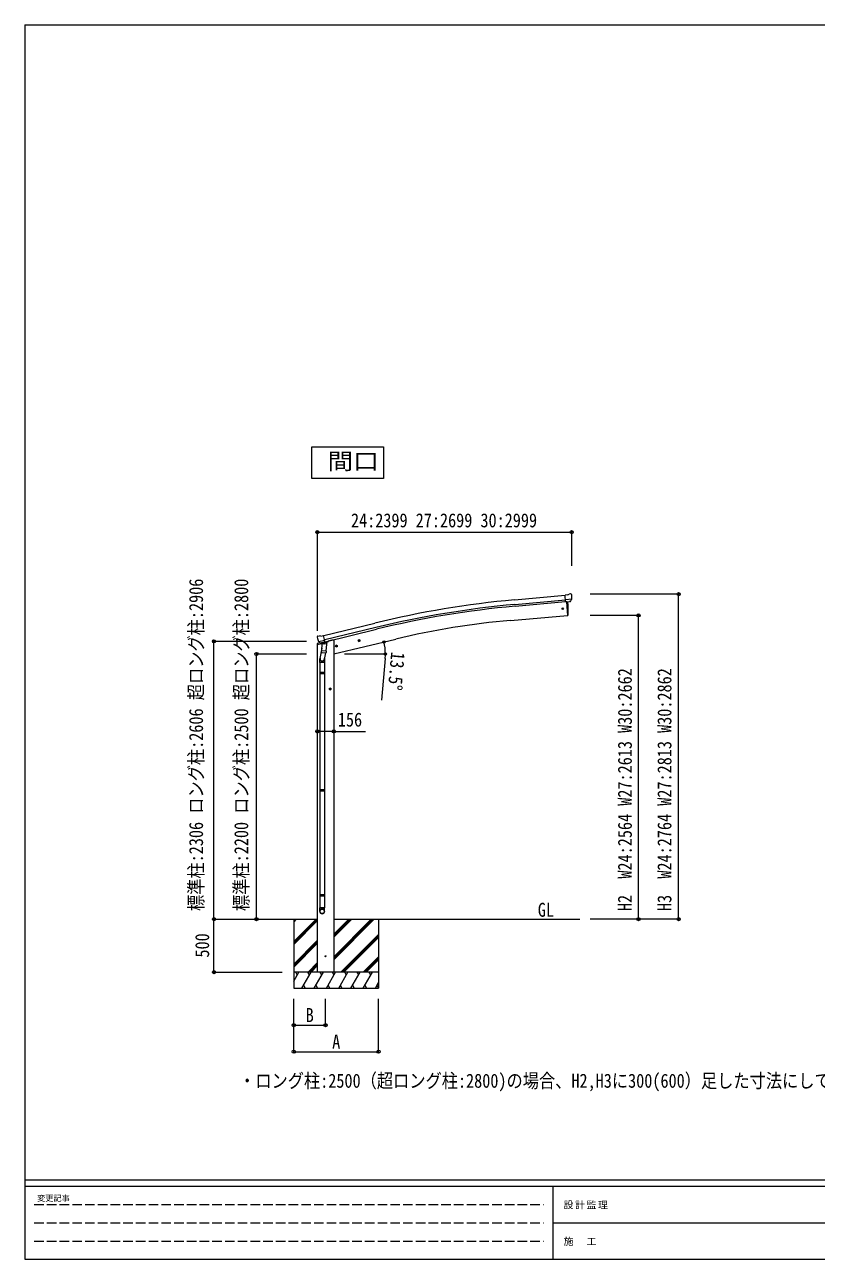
# Model space of a CAD drawing. Units: millimetres at full size, sheet at 1:30. Extents: x -8385 to 8479, y -5853 to 5787.
# Drawn here: x -8385 to -917, y -5853 to 5787 of the extents above; entities that cross this region are included whole.
import ezdxf
from ezdxf.enums import TextEntityAlignment as Align

# ---------------------------------------------------------------- set-up
doc = ezdxf.new("R2010")
doc.units = ezdxf.units.MM
doc.header["$LTSCALE"] = 30
doc.header["$PDMODE"] = 32
doc.header["$PDSIZE"] = 30
doc.linetypes.add('DASHED3', pattern=[4, 3, -1])
for name, color, linetype, lineweight in [('0-0_0', 7, 'Continuous', 9), ('0-1_本体', 4, 'Continuous', 9), ('0-2_部品', 7, 'Continuous', 9), ('0-3_ELV2', 4, 'Continuous', 9), ('0-6_OTH_LINE', 7, 'Continuous', 9), ('0-A_寸法', 6, 'Continuous', 9), ('F-0_240', 7, 'Continuous', 9)]:
    doc.layers.add(name, color=color, linetype=linetype, lineweight=lineweight)
doc.styles.add('ＭＳ ゴシック', font='')
doc.styles.get('ＭＳ ゴシック').set_extended_font_data('MS Gothic')

msp = doc.modelspace()

# ---------------------------------------------------------------- linework, layer by layer
at = {"layer": '0-0_0'}
for p, q in [((-6221.11, -2645.47), (-5624.78, -2645.47)), ((-5847.03, -2856.7), (-5635.8, -2645.47)), ((-5847.03, -2672.85), (-5819.65, -2645.47)), ((-5847.03, -2658.71), (-5833.79, -2645.47)), ((-5847.03, -2870.84), (-5624.78, -2648.59)), ((-5847.03, -2884.98), (-5624.78, -2662.74)), ((-5469.28, -2645.47), (-3147.18, -2645.47)), ((-5469.28, -3027.73), (-5087.01, -2645.47)), ((-5469.28, -2999.45), (-5115.3, -2645.47)), ((-5469.28, -3013.59), (-5101.15, -2645.47)), ((-5469.28, -2815.6), (-5299.15, -2645.47)), ((-5469.28, -2801.46), (-5313.29, -2645.47)), ((-5469.28, -2787.32), (-5327.43, -2645.47)), ((-5047.03, -2645.47), (-5047.03, -3295.47)), ((-5403.17, -3145.47), (-5047.03, -2789.33)), ((-5847.03, -3068.83), (-5624.78, -2846.58)), ((-5847.03, -3082.97), (-5624.78, -2860.73)), ((-5847.03, -3097.12), (-5624.78, -2874.87)), ((-5389.03, -3145.47), (-5047.03, -2803.48)), ((-5374.88, -3145.47), (-5047.03, -2817.62)), ((-5191.04, -3145.47), (-5047.03, -3001.46)), ((-5176.89, -3145.47), (-5047.03, -3015.61)), ((-5711.54, -3145.47), (-5624.78, -3058.71)), ((-5697.39, -3145.47), (-5624.78, -3072.86)), ((-5683.25, -3145.47), (-5624.78, -3087)), ((-5162.75, -3145.47), (-5047.03, -3029.75)), ((-5047.03, -3145.47), (-5847.03, -3145.47)), ((-5847.03, -3229.3), (-5798.63, -3145.47)), ((-5813.63, -3171.45), (-5828.63, -3145.47)), ((-5769.76, -3295.47), (-5683.16, -3145.47)), ((-5698.16, -3171.45), (-5713.16, -3145.47)), ((-5654.29, -3295.47), (-5567.69, -3145.47)), ((-5582.69, -3171.45), (-5597.69, -3145.47)), ((-5538.82, -3295.47), (-5452.22, -3145.47)), ((-5467.22, -3171.45), (-5482.22, -3145.47)), ((-5423.35, -3295.47), (-5336.75, -3145.47)), ((-5351.75, -3171.45), (-5366.75, -3145.47)), ((-5307.88, -3295.47), (-5221.28, -3145.47)), ((-5251.28, -3145.47), (-5236.28, -3171.45)), ((-5192.41, -3295.47), (-5105.81, -3145.47)), ((-5120.81, -3171.45), (-5135.81, -3145.47)), ((-5076.94, -3295.47), (-5047.03, -3243.66)), ((-5754.76, -3269.49), (-5739.76, -3295.47)), ((-5639.29, -3269.49), (-5624.29, -3295.47)), ((-5523.82, -3269.49), (-5508.82, -3295.47)), ((-5408.35, -3269.49), (-5393.35, -3295.47)), ((-5292.88, -3269.49), (-5277.88, -3295.47)), ((-5177.41, -3269.49), (-5162.41, -3295.47)), ((-5061.94, -3269.49), (-5047.03, -3295.32))]:
    msp.add_line(p, q, dxfattribs=at)
msp.add_lwpolyline([(-5847.03, -2645.47), (-5847.03, -3295.47), (-5047.03, -3295.47)], dxfattribs=at)
at = {"layer": '0-1_本体'}
for p, q in [((-3765.21, 364.53), (-3287.9, 407.85)), ((-3761.3, 321.49), (-3284.18, 364.79)), ((-3759.78, 304.77), (-3282.67, 348.07)), ((-3275.45, 345.92), (-3264.29, 218.31)), ((-5564.76, 28.12), (-5081.91, 145.69)), ((-3802.23, 171.25), (-3264.29, 218.31)), ((-5071.68, 103.71), (-5554.69, -13.8)), ((-5550.75, -30.22), (-5067.71, 87.4)), ((-5624.78, -55.18), (-5624.78, -3145.47)), ((-5489.28, -15.47), (-5522.79, -23.52)), ((-5468.78, -15.47), (-5489.28, -15.47)), ((-5469.28, -145.47), (-4883.6, -4.86)), ((-5468.78, -15.47), (-5468.78, -3145.47))]:
    msp.add_line(p, q, dxfattribs=at)
at = {"layer": '0-1_本体', "color": 6}
for p, q in [((-2216.71, 418.55), (-3049.59, 418.55)), ((-2216.71, -2645.47), (-2216.71, 418.55)), ((-2595.29, 218.53), (-3049.59, 218.53)), ((-2595.29, -2645.47), (-2595.29, 218.53)), ((-5468.78, -875.65), (-5624.78, -875.65)), ((-2595.29, -2645.47), (-3049.59, -2645.47)), ((-2216.71, -2645.47), (-3049.59, -2645.47))]:
    msp.add_line(p, q, dxfattribs=at)
at = {"layer": '0-1_本体'}
for centre, radius, start, end in [((-2951.19, -8604.05), 9005.44, 95.18612, 103.68612), ((-2951.19, -8604.05), 8962.23, 95.18612, 103.68612), ((-2951.19, -8604.05), 8945.44, 95.18612, 103.68612), ((-3157.25, -7197.06), 7396.48, 95.00259, 103.49741)]:
    msp.add_arc(centre, radius, start, end, dxfattribs=at)
at = {"layer": '0-1_本体', "color": 6}
for p in [(-2216.71, 418.55), (-2595.29, 218.53), (-2595.29, -2645.47), (-2216.71, -2645.47)]:
    msp.add_point(p, dxfattribs=at)
at = {"layer": '0-2_部品'}
for p, q in [((-3261.52, 412.29), (-3288.08, 409.97)), ((-3282.42, 345.31), (-3288.08, 409.97)), ((-3225.22, 370), (-3284.13, 364.85)), ((-3261.52, 412.29), (-3249.8, 419.06)), ((-3234.89, 420.64), (-3248.56, 419.45)), ((-3236.47, 350.52), (-3225.53, 369.45)), ((-3225.76, 414.89), (-3231.24, 419.49)), ((-3224.69, 412.85), (-3224.58, 411.51)), ((-3272.46, 346.18), (-3282.42, 345.31)), ((-3275.45, 345.92), (-3264.29, 218.31)), ((-3238.86, 349.12), (-3246.56, 348.44)), ((-3264.29, 218.31), (-3262.23, 218.56)), ((-5626.21, 12.54), (-5625.94, 11.39)), ((-5621.99, 21.11), (-5625.85, 14.82)), ((-5618.9, 23.36), (-5605.72, 26.53)), ((-5591.16, 23.85), (-5604.42, 26.55)), ((-5591.16, 23.85), (-5565.23, 30.08)), ((-5627.34, -55.79), (-5584.64, -45.54)), ((-5627.34, -48.9), (-5627.34, -55.79)), ((-5598.83, -39.69), (-5625.04, -45.99)), ((-5612.16, -27.77), (-5554.65, -13.96)), ((-5595.31, -42.68), (-5611.68, -28.19)), ((-5583.71, -92.2), (-5599.63, -188.37)), ((-5592.6, -43.24), (-5585.08, -41.44)), ((-5591.76, -43.14), (-5590.23, -42.77)), ((-5590.23, -42.77), (-5553.53, -33.96)), ((-5588.39, -43), (-5588.45, -43.74)), ((-5587.69, -44.78), (-5561.88, -51.22)), ((-5580.77, -50.13), (-5585.45, -116.96)), ((-5535.08, -53.32), (-5580.77, -50.13)), ((-5579, -46.95), (-5579.23, -50.23)), ((-5559.48, -35.78), (-5560.5, -50.39)), ((-5553.53, -33.96), (-5552, -33.59)), ((-5550.44, -31.49), (-5549.5, -31.55)), ((-5549.5, -31.55), (-5536.19, -46.87)), ((-5545.51, -36.15), (-5526.62, -31.61)), ((-5539.76, -120.16), (-5535.08, -53.32)), ((-5536.19, -46.87), (-5536.63, -53.21)), ((-5522.79, -23.44), (-5522.79, -26.75)), ((-5454.47, -73.01), (-5435.02, -68.34)), ((-5449.91, -65.23), (-5452.04, -72.43)), ((-5442.61, -63.48), (-5449.91, -65.23)), ((-5442.41, -80.4), (-5447.08, -60.95)), ((-5437.44, -68.93), (-5442.61, -63.48)), ((-5439.58, -76.12), (-5437.44, -68.93)), ((-5240.54, -21.65), (-5221.1, -16.99)), ((-5235.99, -13.88), (-5238.12, -21.07)), ((-5228.69, -12.12), (-5235.99, -13.88)), ((-5228.49, -29.04), (-5233.16, -9.6)), ((-5223.52, -17.57), (-5228.69, -12.12)), ((-5225.65, -24.76), (-5223.52, -17.57)), ((-5601.78, -225.53), (-5601.78, -191.18)), ((-5555.78, -225.53), (-5601.78, -225.53)), ((-5599.78, -225.53), (-5599.78, -319.53)), ((-5586.3, -129.43), (-5585.43, -116.96)), ((-5585.91, -130.79), (-5585.91, -130.79)), ((-5539.76, -120.16), (-5585.45, -116.96)), ((-5584.46, -131.57), (-5542.76, -134.48)), ((-5548.19, -134.1), (-5558.92, -197.69)), ((-5557.78, -225.53), (-5557.78, -319.53)), ((-5555.78, -190.87), (-5555.78, -225.53)), ((-5539.77, -120.16), (-5540.66, -132.85)), ((-5601.78, -321.53), (-5600.78, -319.53)), ((-5555.78, -321.53), (-5601.78, -321.53)), ((-5555.78, -329.53), (-5601.78, -329.53)), ((-5556.78, -319.53), (-5600.78, -319.53)), ((-5556.78, -331.53), (-5600.78, -331.53)), ((-5599.78, -331.53), (-5599.78, -1425.72)), ((-5557.78, -331.53), (-5557.78, -1425.72)), ((-5555.78, -321.53), (-5556.78, -319.53)), ((-5555.78, -329.53), (-5556.78, -331.53)), ((-5555.78, -321.53), (-5555.78, -329.53)), ((-5503.28, -485.59), (-5503.28, -465.59)), ((-5493.28, -475.59), (-5513.28, -475.59)), ((-5503.28, -468.09), (-5509.78, -471.84)), ((-5509.78, -471.84), (-5509.78, -479.34)), ((-5509.78, -479.34), (-5503.28, -483.1)), ((-5496.78, -471.84), (-5503.28, -468.09)), ((-5601.78, -1427.72), (-5600.78, -1425.72)), ((-5555.78, -1427.72), (-5601.78, -1427.72)), ((-5555.78, -1435.72), (-5601.78, -1435.72)), ((-5556.78, -1425.72), (-5600.78, -1425.72)), ((-5556.78, -1437.72), (-5600.78, -1437.72)), ((-5599.78, -1437.72), (-5599.78, -2415.9)), ((-5557.78, -1437.72), (-5557.78, -2415.9)), ((-5555.78, -1427.72), (-5556.78, -1425.72)), ((-5555.78, -1435.72), (-5556.78, -1437.72)), ((-5555.78, -1427.72), (-5555.78, -1435.72)), ((-5601.78, -2417.9), (-5600.78, -2415.9)), ((-5555.78, -2417.9), (-5601.78, -2417.9)), ((-5555.78, -2425.9), (-5601.78, -2425.9)), ((-5556.78, -2415.9), (-5600.78, -2415.9)), ((-5556.78, -2427.9), (-5600.78, -2427.9)), ((-5599.78, -2427.9), (-5599.78, -2537.9)), ((-5557.78, -2427.9), (-5557.78, -2537.9)), ((-5555.78, -2417.9), (-5556.78, -2415.9)), ((-5555.78, -2425.9), (-5556.78, -2427.9)), ((-5555.78, -2417.9), (-5555.78, -2425.9)), ((-5601.78, -2572.05), (-5601.78, -2537.9)), ((-5555.78, -2537.9), (-5601.78, -2537.9)), ((-5555.78, -2572.05), (-5555.78, -2537.9))]:
    msp.add_line(p, q, dxfattribs=at)
for points in [[(-3225.14, 370.64), (-3225.43, 369.65), (-3225.53, 369.45)], [(-3272.46, 346.18), (-3272.19, 346.11), (-3246.82, 348.33), (-3246.56, 348.44)], [(-5559.8, -35.37), (-5550.07, -33.04), (-5565.23, 30.08)], [(-5612.43, -27.19), (-5611.84, -28.03), (-5611.68, -28.19)], [(-5559.8, -35.37), (-5560.03, -35.52), (-5584.8, -41.47), (-5585.08, -41.44)], [(-5452.04, -72.43), (-5446.87, -77.87), (-5439.58, -76.12)], [(-5238.12, -21.07), (-5232.95, -26.52), (-5225.65, -24.76)], [(-5601.78, -321.53), (-5601.78, -329.53), (-5600.78, -331.53)], [(-5503.28, -483.1), (-5496.78, -479.34), (-5496.78, -471.84)], [(-5601.78, -1427.72), (-5601.78, -1435.72), (-5600.78, -1437.72)], [(-5601.78, -2417.9), (-5601.78, -2425.9), (-5600.78, -2427.9)]]:
    msp.add_lwpolyline(points, dxfattribs=at)
for centre, radius in [((-3309.97, 281.57), 6.5), ((-5444.74, -70.68), 8.5), ((-5444.74, -70.68), 7.7), ((-5444.74, -70.68), 6.5), ((-5230.82, -19.32), 8.5), ((-5230.82, -19.32), 7.7), ((-5230.82, -19.32), 6.5), ((-5503.28, -475.59), 8.5), ((-5503.28, -475.59), 7.7), ((-5503.28, -475.59), 6.5)]:
    msp.add_circle(centre, radius, dxfattribs=at)
for centre, radius, start, end in [((-3248.3, 416.46), 3, 95, 120), ((-3234.46, 415.66), 5, 50.00648, 94.99352), ((-3426.2, 393.87), 202.4, 353.4085, 5), ((-4158.05, 274.13), 900, 356.63919, 4.64986), ((-3262.6, 221.54), 3, 277, 356.63919), ((-5429.13, 58.64), 202.4, 193.5, 205.09125), ((-5617.73, 18.5), 5, 103.5, 148.5), ((-5605.02, 23.61), 3, 78.5, 103.5), ((-5624.34, -48.9), 3, 103.5, 180), ((-5591.88, -42.65), 0.5, 248.23754, 283.5), ((-5588.89, -42.96), 0.5, 356, 103.5), ((-5587.45, -43.81), 1, 176, 256), ((-5561.52, -50.25), 1.03, 250.03897, 351.96569), ((-5558.88, -35.86), 0.604, 100.59842, 172.20595), ((-5552.12, -33.11), 0.5, 283.5, 318.76246), ((-5527.79, -26.75), 5, 283.5, 0), ((-5571.78, -191.18), 30, 177.45142, 180), ((-5584.36, -129.6), 1.95, 175.04017, 217.47766), ((-5584.32, -129.57), 2, 217.40962, 266), ((-5542.62, -132.49), 2, 266, 349.46843)]:
    msp.add_arc(centre, radius, start, end, dxfattribs=at)
for centre, major_axis, ratio, start_param, end_param in [((-3239.07, 352.02), (1.62, -2.54), 0.997631, 5.96575902, 6.76218013), ((-3220.37, 416.9), (-15.35, 3.44), 0.101033, 5.97514262, 5.97537366), ((-3227.69, 412.59), (2.71, -1.31), 0.997474, 0.53665673, 1.32256522), ((-3239.12, 352.11), (1.62, -2.54), 0.997631, 5.80419048, 5.89294842), ((-3239.19, 352.22), (-3.5, 2.17), 0.650902, 2.11455212, 2.18736272), ((-5623.29, 13.25), (-1.57, -2.57), 0.99628, 4.71238898, 5.49965061), ((-5593.32, -40.42), (-0.73, -2.92), 0.997631, 5.80419048, 6.60061159), ((-5593.26, -40.2), (2.63, 3.16), 0.650902, 4.09582259, 4.16863319), ((-5593.29, -40.32), (-0.73, -2.92), 0.997631, 0.39023689, 0.47899483), ((-5578.78, -190.87), (23, 0), 0.996195, 2.55602575, 6.56630284), ((-5578.78, -190.87), (21, 0), 0.996195, 2.93491471, 5.95123941), ((-5578.78, -2570.3), (-23, 0), 0.996195, 3.14159265, 6.28318531), ((-5578.78, -2572.05), (-23, 0), 0.996195, 3.14159265, 6.28318531), ((-5578.78, -2572.05), (0, -23.43), 0.981806, 4.71238898, 7.85398163)]:
    msp.add_ellipse(centre, major_axis=major_axis, ratio=ratio, start_param=start_param, end_param=end_param, dxfattribs=at)
msp.add_ellipse((-5578.78, -2572.05), major_axis=(21, 0), ratio=0.996195, dxfattribs=at)
at = {"layer": '0-3_ELV2'}
msp.add_circle((-5547.03, -2995.47), 4.5, dxfattribs=at)
at = {"layer": '0-6_OTH_LINE', "color": 6}
for p, q in [((-6599.76, -25.99), (-5726.31, -25.99)), ((-6599.76, -2645.47), (-6599.76, -25.99)), ((-6199.06, -145.47), (-5726.31, -145.47)), ((-6199.06, -2645.47), (-6199.06, -145.47)), ((-6599.76, -2645.47), (-5957.67, -2645.47)), ((-6599.76, -3145.47), (-6599.76, -2645.47)), ((-6199.06, -2645.47), (-5957.67, -2645.47)), ((-6599.76, -3145.47), (-5957.67, -3145.47)), ((-5847.03, -3895.47), (-5847.03, -3396.47)), ((-5847.03, -3645.47), (-5847.03, -3396.47)), ((-5547.03, -3645.47), (-5547.03, -3396.47)), ((-5047.03, -3895.47), (-5047.03, -3396.47)), ((-5847.03, -3645.47), (-5547.03, -3645.47)), ((-5847.03, -3895.47), (-5047.03, -3895.47))]:
    msp.add_line(p, q, dxfattribs=at)
at = {"layer": '0-6_OTH_LINE', "color": 3}
msp.add_lwpolyline([(-5676.29, 1808.66), (-4999.88, 1808.66), (-4999.88, 1509.16), (-5676.29, 1509.16)], close=True, dxfattribs=at)
at = {"layer": '0-6_OTH_LINE', "color": 6}
for p in [(-6599.76, -25.99), (-6199.06, -145.47), (-6599.76, -2645.47), (-6199.06, -2645.47), (-6599.76, -3145.47), (-5847.03, -3645.47), (-5547.03, -3645.47), (-5847.03, -3895.47), (-5047.03, -3895.47)]:
    msp.add_point(p, dxfattribs=at)
at = {"layer": '0-A_寸法'}
for p, q in [((-5624.78, 1002.89), (-5624.78, 686.27)), ((-5624.78, 1002.89), (-3225.78, 1002.89)), ((-3225.78, 1002.89), (-3225.78, 686.27)), ((-5624.78, 686.27), (-5624.78, 74.04)), ((-5368.28, -145.47), (-4981.42, -145.47)), ((-4984.28, -187.93), (-5018.64, -580.43)), ((-5468.78, -875.65), (-5168.78, -875.65))]:
    msp.add_line(p, q, dxfattribs=at)
for centre in [(-4995.87, -31.82), (-4982.42, -145.47)]:
    msp.add_circle(centre, 10.62, dxfattribs=at)
for start, end in [(0, 13.5), (354.99678, 0)]:
    msp.add_arc((-5469.28, -145.47), 486.86, start, end, dxfattribs=at)
for p in [(-5624.78, 1002.89), (-3225.78, 1002.89), (-5624.78, -875.65), (-5468.78, -875.65)]:
    msp.add_point(p, dxfattribs=at)
at = {"layer": 'F-0_240', "color": 5}
for p, q in [((-8385.45, 5787.34), (-8385.45, -5852.66)), ((-8385.45, 5787.34), (8054.55, 5787.34)), ((-8385.45, -5102.66), (8054.55, -5102.66)), ((-8385.45, -5162.66), (5387.79, -5162.66)), ((-3402.21, -5162.66), (-3402.21, -5852.66)), ((-3402.21, -5507.66), (2747.79, -5507.66)), ((-8385.45, -5852.66), (8054.55, -5852.66))]:
    msp.add_line(p, q, dxfattribs=at)
at = {"layer": 'F-0_240', "color": 4, "linetype": 'DASHED3'}
for p, q in [((-8295.46, -5335.16), (-3492.21, -5335.16)), ((-8295.46, -5507.66), (-3492.21, -5507.66)), ((-8295.46, -5680.16), (-3492.21, -5680.16))]:
    msp.add_line(p, q, dxfattribs=at)

# ---------------------------------------------------------------- texts
at = {"layer": '0-0_0', "style": 'ＭＳ ゴシック', "width": 0.85}
msp.add_text('GL', height=132, dxfattribs=at).set_placement((-3544.58, -2662.91), align=Align.BOTTOM_LEFT)
at = {"layer": '0-1_本体', "color": 7, "style": 'ＭＳ ゴシック', "width": 0.85}
msp.add_text('・ロング柱:2500（超ロング柱:2800)の場合、H2,H3に300(600）足した寸法にしてください。', height=132, dxfattribs=at).set_placement((-6362.96, -4274.62), align=Align.BOTTOM_LEFT)
at = {"layer": '0-6_OTH_LINE', "color": 2, "style": 'ＭＳ ゴシック', "width": 1.15}
msp.add_text('間口', height=154, dxfattribs=at).set_placement((-5527.8, 1548.28), align=Align.BOTTOM_LEFT)
at = {"layer": '0-6_OTH_LINE', "style": 'ＭＳ ゴシック', "width": 0.85}
for s, p in [('標準柱:2306 ロング柱:2606 超ロング柱:2906', (-6663.48, -2569.42)), ('標準柱:2200 ロング柱:2500 超ロング柱:2800', (-6236.94, -2569.42)), ('H2\u3000W24:2564 W27:2613 W30:2662', (-2618.31, -2569.42)), ('H3\u3000W24:2764 W27:2813 W30:2862', (-2244.8, -2569.42)), ('500', (-6605.76, -3007.97))]:
    msp.add_text(s, height=132, rotation=90, dxfattribs=at).set_placement(p, align=Align.BOTTOM_LEFT)
for s, p in [('B', (-5734.53, -3655.47)), ('A', (-5484.53, -3905.47))]:
    msp.add_text(s, height=132, dxfattribs=at).set_placement(p, align=Align.BOTTOM_LEFT)
at = {"layer": '0-A_寸法', "color": 7, "style": 'ＭＳ ゴシック', "width": 0.85}
for s, p in [('24:2399 27:2699 30:2999', (-5307.2, 1008.89)), ('156', (-5431.28, -869.65))]:
    msp.add_text(s, height=132, dxfattribs=at).set_placement(p, align=Align.BOTTOM_LEFT)
msp.add_text('13.5°', height=132, rotation=264.997, dxfattribs=at).set_placement((-4966.97, -119.18), align=Align.BOTTOM_LEFT)
at = {"layer": 'F-0_240', "style": 'ＭＳ ゴシック'}
msp.add_text('変更記事', height=54.99, dxfattribs=at).set_placement((-8268.23, -5320.16), align=Align.BOTTOM_LEFT)
at = {"layer": 'F-0_240', "char_height": 65.98, "attachment_point": 7, "style": 'ＭＳ ゴシック'}
for s, insert in [('\\T1.17;設計監理', (-3300.89, -5380.16)), ('\\T1.17;施\u3000工', (-3300.89, -5725.16))]:
    msp.add_mtext(s, dxfattribs=dict(at, insert=insert))

doc.saveas('drawing.dxf')
